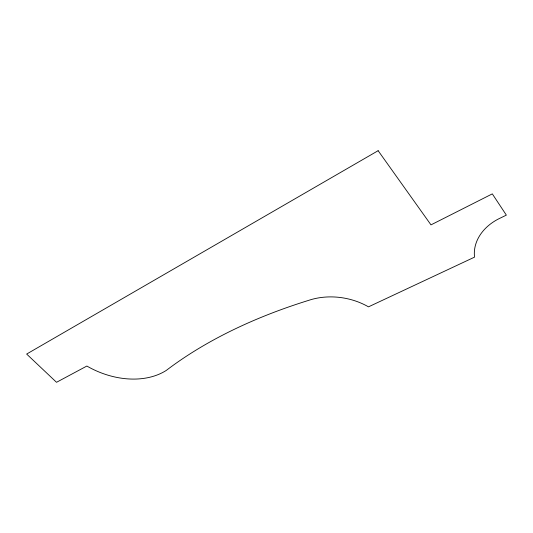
<?xml version="1.0" encoding="UTF-8"?>
<svg xmlns="http://www.w3.org/2000/svg" width="533" height="533" viewBox="0 0 533 533"><rect width="100%" height="100%" fill="white"/><g stroke="black" fill="none" stroke-linecap="round" stroke-linejoin="round"><path stroke-width="0.8" d="M378.137 150.699L26.65 354.059L56.518 382.301L86.866 366.044A72.162 51.914 25.8 0 0 166.283 370.415A503.312 282.503 4.1 0 1 308.667 300.359A59.203 44.925 10 0 1 368.483 306.848L474.55 257.133A48.656 38.249 -8.2 0 1 498.528 218.93L506.35 215.125L492.312 193.872L430.984 224.873L378.137 150.699"/></g></svg>
